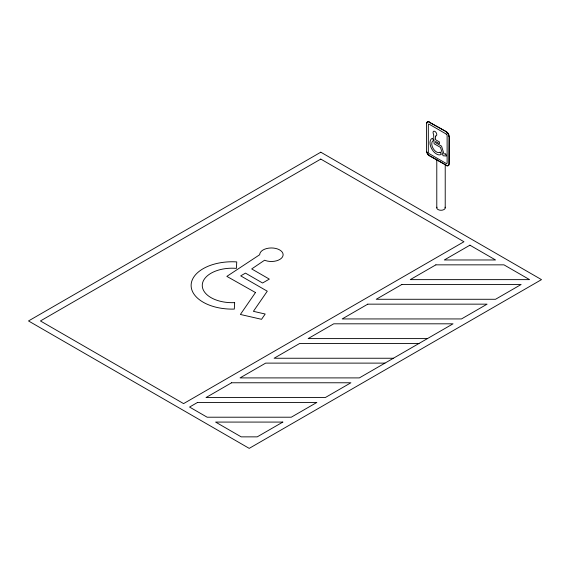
<?xml version="1.0" encoding="UTF-8"?>
<svg xmlns="http://www.w3.org/2000/svg" width="570" height="570" viewBox="0 0 570 570"><rect width="100%" height="100%" fill="white"/><g stroke="black" fill="none" stroke-linecap="round" stroke-linejoin="round"><path stroke-width="0.85" d="M430.257 155.995L446.517 165.378L429.217 155.738A3.798 2.195 60 0 1 426.538 151.086L426.538 123.711A3.798 2.195 60 0 1 429.217 122.158L446.517 131.805A3.798 2.195 60 0 1 449.203 136.451L449.203 163.832A3.798 2.195 60 0 1 446.958 165.592M429.217 122.158L446.517 131.805M446.217 165.549A3.798 2.195 60 0 0 448.904 164.003L449.203 136.451M429.217 155.738L429.516 155.567A3.798 2.195 60 0 1 429.167 155.339M427.436 338.594L308.135 338.594L333.742 323.81L453.05 323.81L359.349 377.903L240.048 377.903L265.656 363.118L384.957 363.118M419 343.461L299.699 343.461L274.092 358.245L393.393 358.245M445.22 165.272L445.22 207.829M436.784 159.066L436.784 207.829M445.077 207.195A4.218 2.437 0 0 1 441.002 210.266A4.218 2.437 0 0 1 436.926 207.195M428.911 155.133A3.798 2.195 60 0 1 428.49 154.734M428.327 154.563A3.798 2.195 60 0 1 428.027 154.185M427.814 153.879A3.798 2.195 60 0 1 427.336 153.009M427.194 152.674A3.798 2.195 60 0 1 426.951 151.884M446.217 131.976A3.798 2.195 60 0 1 448.904 136.622M426.837 123.434A3.798 2.195 60 0 1 429.516 121.987M234.648 302.649L234.313 309.083A41.004 23.676 0 0 1 191.142 284.736A41.004 23.676 0 0 1 236.742 261.915L236.415 268.349L233.436 268.214A29.861 17.242 0 0 0 202.279 284.929A29.861 17.242 0 0 0 231.662 302.677L234.648 302.649M255.481 292.538L240.383 314.462L261.544 319.314L265.185 314.027L253.408 311.327L267.266 291.199L240.704 275.866L245.463 273.123L262.578 283.005L269.318 279.108L251.691 268.933L264.594 260.219L265.549 260.583A11.714 6.762 0 0 0 282.414 257.041A11.714 6.762 0 0 0 273.436 248.064A11.714 6.762 0 0 0 259.692 254.726L226.846 276.379L255.481 292.538M440.126 152.147L439.798 152.347A6.719 3.876 60 0 1 433.036 148.264A6.719 3.876 60 0 1 433.286 140.605L433.642 140.455L432.43 138.261A9.227 5.33 60 0 0 431.747 148.927A9.227 5.33 60 0 0 441.344 154.335L440.126 152.147M320.789 152.204L28.5 320.953L249.211 448.376L541.5 279.628L320.789 152.204M320.789 159.087L40.427 320.953L183.59 403.61L463.952 241.744L320.789 159.087M197.569 402.427L189.561 407.051L207.152 417.212L291.263 417.212L316.87 402.427L197.569 402.427M231.612 382.769L206.005 397.554L325.306 397.554L350.913 382.769L231.612 382.769M367.785 304.152L342.178 318.936L461.479 318.936L487.094 304.152L367.785 304.152M401.829 284.494L376.221 299.279L495.53 299.279L521.137 284.494L401.829 284.494M435.872 264.843L410.265 279.628L529.573 279.628L503.966 264.843L435.872 264.843M469.915 245.186L444.308 259.97L495.53 259.97L469.915 245.186M282.827 422.078L257.22 436.862L241.195 436.862L215.588 422.078L282.827 422.078M445.783 154L443.93 153.857L441.565 146.162L435.594 142.714L435.594 141.474L439.442 143.697L439.442 141.951L435.473 139.657L435.409 135.938A2.636 1.525 60 0 0 436.613 133.651A2.636 1.525 60 0 0 433.856 131.2A2.636 1.525 60 0 0 433.606 134.342L434.133 143.782L440.503 147.381L443.075 155.76L446.403 156.023L445.783 154M446.203 134.036L429.231 124.232A1.275 0.741 60 0 0 428.319 124.759L428.327 152.105A1.275 0.741 60 0 0 429.231 153.686L446.203 163.476A1.275 0.741 60 0 0 447.115 162.956L447.115 135.61A1.275 0.741 60 0 0 446.203 134.028"/></g></svg>
